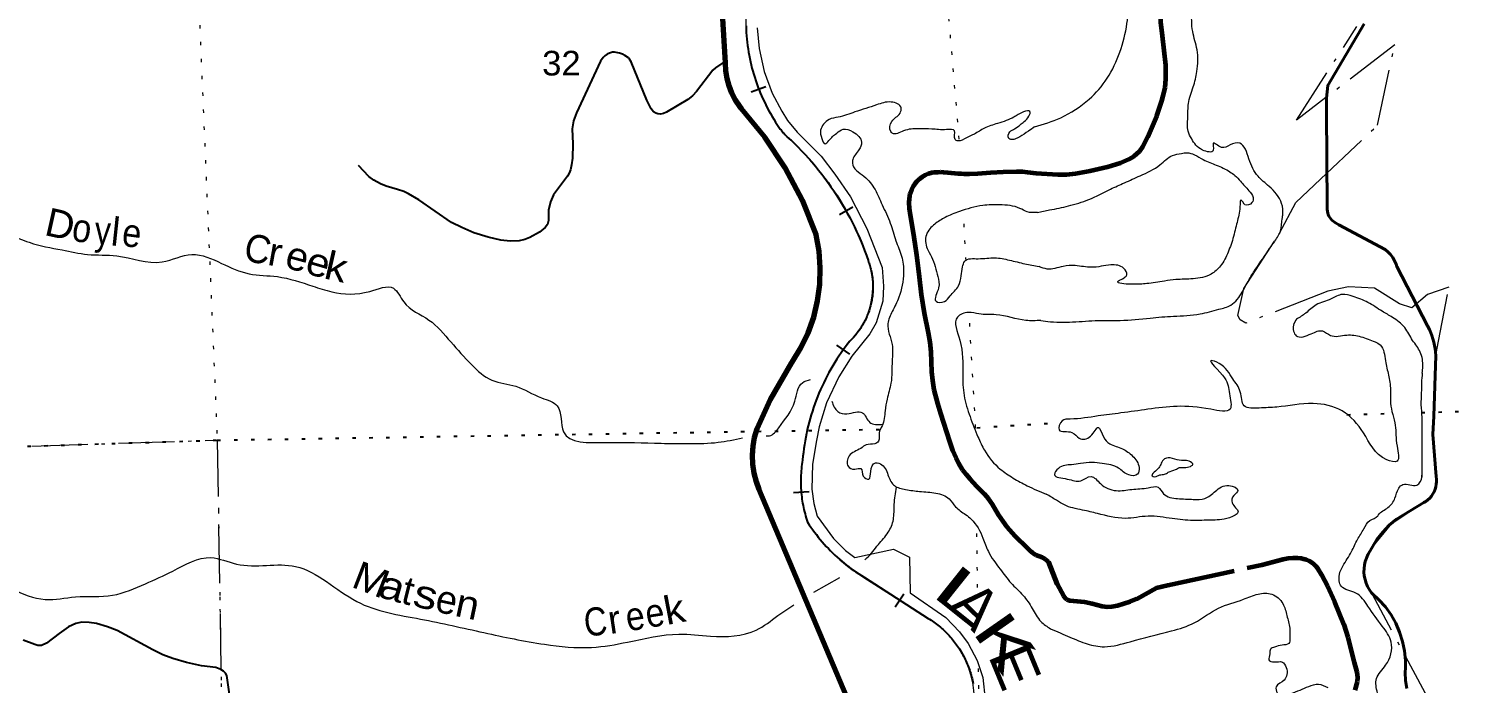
# Model space of a CAD drawing. Header units: feet. Extents: x 485078 to 733631, y 372822 to 564222.
# Drawn here: x 693061 to 703209, y 465219 to 469869 of the extents above; entities that cross this region are included whole.
import ezdxf
from ezdxf.enums import TextEntityAlignment as Align

# ---------------------------------------------------------------- set-up
doc = ezdxf.new("R2010")
doc.units = ezdxf.units.FT
doc.header["$LTSCALE"] = 80
for name, pattern in [('DOT_DASHED', [7.7, 5, -1.2, 0.3, -1.2]), ('DOTTED', [1.5, 0.3, -1.2]), ('LONG_DASH_SHORT_DASH', [9.9, 6, -1.2, 1.5, -1.2])]:
    doc.linetypes.add(name, pattern=pattern)
for name, color, linetype, lineweight in [('11', 7, 'LONG_DASH_SHORT_DASH', 60), ('20', 7, 'Continuous', 70), ('26', 7, 'Continuous', 40), ('29', 7, 'Continuous', 25), ('34', 7, 'Continuous', 25), ('39', 7, 'Continuous', 13), ('41', 7, 'Continuous', 13), ('44', 7, 'DOT_DASHED', 13), ('6', 7, 'DOTTED', 25), ('7', 7, 'DOTTED', 13)]:
    doc.layers.add(name, color=color, linetype=linetype, lineweight=lineweight)

msp = doc.modelspace()

# ---------------------------------------------------------------- linework, layer by layer
at = {"layer": '11'}
msp.add_line((700367.21, 465923.09), (700303.84, 466082.68), dxfattribs=at)
for points in [[(700216.51, 468842.24), (700371.09, 468833.61), (700432.24, 468833.08), (700497.21, 468840.09), (700600.17, 468858.67), (700722.66, 468887.71), (700814.86, 468915.33), (700875.11, 468940.6), (700912.43, 468961.65), (700951.2, 468996.55), (700976.81, 469034.65), (701009.64, 469100.54), (701074.2, 469248.41), (701109.33, 469355.21), (701119.32, 469390.28), (701133.26, 469450.99), (701138.53, 469511.77), (701138.12, 469609.98), (701113.33, 469816.37), (701103.34, 469914.27), (701101.15, 470003.44), (701101.62, 470170.64), (701091.04, 470266.56), (701032.43, 470587.18)], [(700303.84, 466082.68), (700279.95, 466100.6), (700269.17, 466106.91), (700258.58, 466112.03), (700215.62, 466130.27), (700197.36, 466140.26), (700189.72, 466145.83), (700182.1, 466152.84), (700154.71, 466179.2), (700067.48, 466265.37), (700011.07, 466328.66), (699981.47, 466367.35), (699950.41, 466415.42), (699906, 466488.41), (699878.02, 466528.4), (699850.26, 466561.7), (699796.7, 466617.93), (699747.55, 466668.86), (699721.06, 466699.14), (699693.65, 466735.52), (699667.22, 466780.13), (699647.61, 466820.78), (699626.09, 466873.69), (699603.61, 466937.57), (699538.8, 467135), (699517.52, 467206.36), (699493.37, 467303.73), (699482.33, 467369.07), (699476.78, 467431.67), (699470.13, 467573.6), (699463.46, 467641.11), (699452.34, 467707.35), (699424.71, 467847.86), (699402.15, 467980.94), (699387.34, 468105.32), (699380.61, 468166.11), (699369.45, 468259.87), (699357.88, 468339.45), (699344.72, 468418.19), (699324.25, 468544.73), (699317.92, 468590.63), (699315.3, 468633.23), (699316.42, 468659.39), (699319.04, 468679.19), (699322.95, 468697.63), (699322.95, 468697.63), (699332.87, 468725.71), (699343.58, 468746.42), (699354.47, 468763.03), (699372.75, 468785.19), (699389.45, 468801.29), (699407.99, 468815.76), (699430.08, 468829.23), (699453.2, 468839.48), (699475.42, 468845.87), (699492.24, 468848.48), (699517.93, 468850.18), (699538.19, 468850.39), (699558.64, 468849.78), (699588.54, 468847.78), (699663.99, 468840.49), (699685.41, 468838.78), (699704.61, 468837.71), (699725.48, 468837.23), (699742.58, 468837.5), (699802.31, 468840.32), (699895.52, 468846.09), (699983.13, 468851.87), (700076.43, 468854.33), (700119.93, 468853.02), (700156.4, 468849.97), (700216.51, 468842.24)], [(700303.84, 466082.68), (700367.21, 465923.09), (700411.06, 465841.63), (700423.14, 465823.94), (700435.04, 465814.52), (700455.57, 465806.68), (700559.84, 465798.54), (700615.43, 465785.04), (700684.95, 465768.34), (700705.44, 465764.79), (700722.38, 465763.6), (700754.55, 465765.02), (700794.1, 465772), (700884.77, 465800.17), (700932.75, 465820.23), (701070.89, 465896.26), (701152.96, 465917.39), (701818.68, 466060.25), (701970.84, 466101.42), (702006.96, 466108.78), (702039.07, 466110.49), (702073.63, 466109.98), (702098.62, 466107.26), (702116.02, 466103.72), (702134.73, 466098.11), (702156.04, 466089.1), (702181.57, 466072.95), (702204.03, 466050.75), (702216.97, 466032.57), (702244.04, 465989.4), (702285.95, 465909.65), (702336.33, 465801.43), (702400.88, 465637.78), (702430.8, 465547.1), (702474.3, 465367.97), (702494.03, 465297.95), (702499.66, 465260.04), (702497.78, 465229.71), (702480.39, 465170.08)]]:
    msp.add_lwpolyline(points, dxfattribs=at)
at = {"layer": '20'}
msp.add_lwpolyline([(699373.53, 463935.47), (698249.44, 466595.61), (698229.56, 466650.46), (698213.97, 466712.17), (698204.92, 466775.16), (698202.5, 466838.76), (698206.74, 466902.26), (698217.6, 466964.97), (698234.95, 467026.2), (698329.89, 467234.23), (698478.15, 467492.75), (698483.74, 467500.77), (698545.81, 467601.45), (698597.02, 467708.06), (698636.8, 467819.44), (698664.72, 467934.37), (698680.47, 468051.59), (698683.88, 468169.81), (698674.92, 468287.74), (698653.68, 468404.09), (698653.34, 468405.12), (698556.81, 468648.26), (698435.4, 468879.98), (698290.44, 469097.75), (698123.5, 469299.16), (698111.6, 469314.94), (698081.59, 469361.26), (698056.57, 469410.46), (698036.84, 469462), (698022.6, 469515.33), (698014.02, 469569.85), (698011.18, 469624.97), (697990.19, 469978.32)], dxfattribs=at)
at = {"layer": '26'}
for points in [[(702832.89, 465449.33), (702819.18, 465516.77), (702798.49, 465582.41), (702771.06, 465645.53), (702737.17, 465705.43), (702697.21, 465761.46), (702651.62, 465813.01), (702600.88, 465859.51), (702598.34, 465862.68), (702583.26, 465884.08), (702570.49, 465906.93), (702560.18, 465930.99), (702552.44, 465956), (702547.36, 465981.67), (702544.99, 466007.74), (702545.36, 466033.92), (702548.46, 466059.91), (702554.26, 466085.44), (702562.27, 466108.97), (702573.66, 466133.93), (702588.03, 466158.97), (702614.56, 466205.17), (702637.41, 466240.6), (702678.43, 466293.68), (702724.78, 466342.18), (702775.95, 466385.57), (702969.36, 466502.68), (702983.9, 466511.59), (702998.43, 466522.65), (703011.73, 466535.18), (703023.65, 466549.03), (703034.06, 466564.04), (703042.83, 466580.07), (703049.89, 466596.92), (703055.14, 466614.42), (703058.54, 466632.37), (703060.04, 466650.58), (703059.63, 466668.84), (703057.32, 466686.96), (703033.8, 466986.98), (703041.09, 467115.86), (703055, 467546.79), (703054.97, 467547.61), (703050.93, 467595.4), (703041.91, 467642.5), (703028.02, 467688.4), (703019.93, 467707.6), (703009.36, 467732.71), (702996.53, 467757.6), (702779.33, 468179.07), (702773.12, 468196.72), (702762.24, 468220.58), (702748.92, 468243.17), (702733.31, 468264.24), (702715.58, 468283.57), (702695.93, 468300.93), (702367.52, 468475.68), (702342.45, 468489.02), (702317.52, 468508.01), (702309.67, 468516.67), (702302.46, 468526.5), (702296.32, 468537.03), (702291.32, 468548.15), (702287.82, 468558.76), (702283.61, 468583.7), (702283.47, 468608.76), (702279.86, 469276.62), (702279.42, 469284.1), (702279.13, 469374.8), (702288.33, 469465.04), (702547.1, 469903.23)], [(702849.8, 465182.26), (702840.59, 465238.8), (702837.35, 465295.98), (702838.9, 465328.19), (702840.1, 465353.19), (702839.54, 465378.19), (702839.48, 465380.82), (702832.89, 465449.33)]]:
    msp.add_lwpolyline(points, dxfattribs=at)
at = {"layer": '29'}
for points in [[(698012.41, 469638.95), (697939.13, 469590.13), (697920.67, 469573.31), (697803.51, 469421.36), (697775.33, 469390.43), (697742.77, 469364.93), (697592, 469274.3), (697569.2, 469265.08), (697548.61, 469261.28), (697530.16, 469263.45), (697514.98, 469267.79), (697499.78, 469278.1), (697482.43, 469298.18), (697452.05, 469360.58), (697341.41, 469633), (697329.48, 469652.54), (697321.87, 469660.13), (697294.76, 469678.59), (697278.49, 469687.01), (697256.78, 469694.86), (697223.17, 469700.29), (697206.9, 469700.29), (697187.36, 469694.86), (697170.01, 469686.19), (697153.74, 469675.33), (697140.72, 469663.39), (697122.27, 469638.43), (696953.05, 469269.42), (696931.35, 469213.26), (696922.67, 469156.54), (696925.93, 469050.46), (696923.76, 468948.43), (696917.89, 468902.38), (696909.65, 468865.42), (696899.45, 468841.87), (696887.96, 468820.92), (696866.26, 468791.88), (696788.16, 468687.69), (696766.46, 468639.13), (696753.45, 468579.16), (696754.52, 468506.72), (696745.84, 468478.5), (696729.57, 468456.79), (696689.44, 468422.06), (696621.09, 468385.16), (696584.22, 468370.78), (696545.16, 468361.28), (696481.15, 468359.11), (696415, 468366.43), (696323.86, 468387.33), (696224.07, 468418.53), (696137.27, 468455.16), (696063.53, 468492.33), (695832.44, 468651.61), (695759.79, 468696.37), (695725.05, 468712.93), (695681.68, 468726.76), (695601.38, 468749.83), (695560.19, 468765.83), (695513.52, 468792.16), (695477.75, 468817.93), (695403.98, 468896.07)], [(694498.15, 465075.47), (694467.77, 465274.07), (694459.09, 465292.53), (694446.07, 465305.55), (694426.54, 465316.4), (694389.66, 465330.51), (694289.86, 465343.53), (694181.38, 465366.33), (694085.92, 465395.63), (694014.32, 465420.6), (693942.73, 465456.41), (693691.05, 465595.33), (693621.62, 465620.3), (693543.52, 465643.09), (693491.45, 465651.77), (693439.38, 465652.86), (693395.99, 465643.09), (693343.92, 465620.3), (693278.83, 465573.63), (693187.71, 465504.16), (693152.99, 465487.89), (693126.96, 465488.97), (693105.26, 465495.48), (693022.82, 465525.87)]]:
    msp.add_lwpolyline(points, dxfattribs=at)
at = {"layer": '34'}
for p, q in [((698193.47, 469418.6), (698296.57, 469458.67)), ((698819.36, 468547.85), (698915.84, 468601.95)), ((698799.62, 467619.49), (698890.03, 467555.76)), ((698493.59, 466573.33), (698603.86, 466582.01)), ((699216.61, 465762.27), (699276.3, 465855.39))]:
    msp.add_line(p, q, dxfattribs=at)
at = {"layer": '34', "lineweight": 13}
msp.add_line((698993.88, 465971.69), (699450.36, 465679.08), dxfattribs=at)
at = {"layer": '34'}
for points in [[(698156.18, 469887.46), (698157.12, 469864.23), (698158.33, 469840.86), (698159.94, 469817.62), (698162.02, 469794.41), (698164.51, 469771.33), (698167.37, 469748.19), (698170.53, 469725.1), (698174.27, 469702.12), (698178.31, 469679.19), (698182.83, 469656.29), (698187.64, 469633.44), (698192.97, 469610.8), (698198.59, 469588.2), (698204.6, 469565.75), (698211.09, 469543.3), (698217.92, 469521.11), (698225.11, 469498.86), (698232.73, 469476.92), (698240.73, 469454.94), (698249.15, 469433.26), (698257.87, 469411.64), (698266.91, 469390.26), (698276.43, 469368.9), (698286.38, 469347.87), (698296.54, 469326.98), (698307.19, 469306.13), (698318.08, 469285.61), (698329.37, 469265.23), (698341.16, 469245.07), (698353.09, 469225.16), (698365.43, 469205.39), (698374.66, 469191.21), (698375.46, 469189.91), (698380.06, 469182.86), (698384.79, 469175.81), (698389.64, 469168.92), (698394.59, 469162.07), (698399.63, 469155.34), (698404.84, 469148.66), (698410.18, 469142.11), (698415.58, 469135.65), (698421.14, 469129.24), (698426.75, 469122.96), (698432.51, 469116.78), (698438.41, 469110.71), (698444.34, 469104.74), (698450.41, 469098.86), (698456.63, 469093.09), (698462.88, 469087.43), (698469.21, 469081.89), (698475.75, 469076.43), (698499.01, 469054.04), (698525.32, 469028.18), (698550.92, 469001.82), (698575.93, 468975.13), (698600.83, 468947.98), (698625.02, 468920.34), (698648.64, 468892.36), (698671.99, 468863.77), (698694.61, 468834.98), (698716.95, 468805.88), (698738.74, 468776.14), (698759.8, 468746.21), (698780.44, 468715.8), (698800.64, 468685.22), (698820.3, 468653.99), (698839.36, 468622.73), (698857.86, 468590.84), (698875.76, 468558.91), (698893.25, 468526.5), (698910.01, 468493.89), (698926.19, 468460.96), (698941.94, 468427.84), (698956.98, 468394.23), (698971.57, 468360.45), (698985.44, 468326.46), (698998.88, 468292.29), (699011.44, 468257.77), (699023.55, 468223.1), (699023.99, 468221.94), (699027.22, 468213.17), (699030.23, 468204.37), (699033.1, 468195.51), (699035.87, 468186.57), (699038.44, 468177.6)], [(699038.44, 468177.6), (699040.83, 468168.63), (699043.14, 468159.57), (699045.23, 468150.48), (699047.16, 468141.39), (699048.95, 468132.19), (699050.55, 468123.03), (699052.07, 468113.85), (699053.37, 468104.57), (699054.48, 468095.34), (699055.45, 468086.07), (699056.3, 468076.8), (699056.95, 468067.46), (699057.46, 468058.17), (699057.77, 468048.82), (699057.94, 468039.52), (699057.97, 468030.17), (699057.8, 468020.87), (699057.47, 468011.56), (699057.02, 468002.26), (699056.35, 467992.93), (699055.56, 467983.63), (699054.57, 467974.36), (699053.48, 467965.1), (699052.15, 467955.87), (699050.7, 467946.65), (699049.1, 467937.5), (699047.34, 467928.34), (699045.39, 467919.22), (699043.28, 467910.1), (699041.08, 467901.06), (699038.64, 467892.03), (699036.06, 467883.08), (699033.36, 467874.14), (699030.5, 467865.31), (699027.44, 467856.45), (699024.27, 467847.68), (699020.9, 467839.01), (699017.47, 467830.36), (699013.8, 467821.73), (699010.02, 467813.24), (699006.1, 467804.81), (699002.01, 467796.38), (698997.76, 467788.1), (698993.43, 467779.87), (698988.89, 467771.72), (698984.24, 467763.58), (698979.46, 467755.62), (698974.49, 467747.72), (698969.44, 467739.9), (698964.25, 467732.13), (698958.88, 467724.52), (698953.39, 467716.93), (698947.79, 467709.47), (698942.05, 467702.12), (698936.19, 467694.91), (698930.2, 467687.76), (698924.12, 467680.68), (698917.86, 467673.78), (698911.52, 467666.94), (698905.03, 467660.23), (698898.43, 467653.6), (698893.91, 467649.22), (698879.86, 467631.38), (698863.33, 467609.73), (698847.24, 467587.75), (698831.6, 467565.56), (698816.25, 467543.04), (698801.2, 467520.33), (698786.75, 467497.27), (698772.59, 467474.03), (698758.87, 467450.42), (698745.45, 467426.65), (698732.64, 467402.67), (698720.13, 467378.49), (698708.07, 467354.13), (698696.45, 467329.42), (698685.3, 467304.67), (698674.43, 467279.58), (698664.19, 467254.44), (698654.23, 467228.97), (698644.89, 467203.44), (698635.85, 467177.72), (698627.28, 467151.97), (698619.14, 467125.87), (698611.64, 467099.72), (698604.43, 467073.55), (698597.68, 467047.02), (698591.39, 467020.6), (698585.57, 466994.01), (698580.35, 466967.2), (698575.46, 466940.5), (698571.02, 466913.63), (698567.19, 466886.54), (698563.68, 466859.59), (698560.64, 466832.59), (698558.21, 466805.35), (698558, 466803.97), (698555.41, 466788.79), (698553.21, 466773.57), (698551.21, 466758.32)], [(698551.21, 466758.32), (698549.51, 466743), (698548.02, 466727.65), (698546.89, 466712.33), (698545.95, 466696.97), (698545.29, 466681.63), (698544.94, 466666.21), (698544.83, 466650.87), (698544.95, 466635.43), (698545.41, 466620.1), (698546.09, 466604.66), (698547.1, 466589.34), (698548.31, 466573.99), (698549.76, 466558.73), (698551.53, 466543.38), (698553.63, 466528.16), (698555.9, 466512.98), (698558.47, 466497.73), (698561.27, 466482.65), (698564.34, 466467.58), (698567.77, 466452.53), (698571.35, 466437.63), (698575.2, 466422.73), (698579.42, 466407.86), (698583.76, 466393.13), (698588.37, 466378.49), (698593.3, 466363.97), (698593.42, 466363.75), (698605.38, 466345.58), (698617.56, 466327.53), (698630.13, 466309.84), (698642.93, 466292.3), (698656.03, 466275.01), (698669.54, 466257.93), (698683.24, 466241.14), (698697.28, 466224.46), (698711.58, 466208.19), (698726.22, 466192.01), (698741.12, 466176.25), (698756.26, 466160.64), (698771.6, 466145.35), (698787.33, 466130.25), (698803.33, 466115.57), (698819.46, 466101.12), (698835.99, 466086.84), (698852.61, 466072.95), (698869.53, 466059.32), (698886.82, 466046.05), (698904.12, 466033.06), (698921.73, 466020.32), (698939.71, 466007.94), (698957.71, 465995.83), (698975.9, 465984.05), (698994.47, 465972.62), (699450.95, 465680.01), (699460.3, 465674.15), (699470.43, 465667.64), (699480.46, 465660.87), (699490.33, 465654.02), (699500.11, 465646.88), (699509.72, 465639.67), (699519.26, 465632.26), (699528.62, 465624.69), (699537.84, 465616.95), (699546.96, 465609.1), (699555.93, 465600.99), (699564.79, 465592.78), (699573.46, 465584.42), (699582.02, 465575.94), (699590.37, 465567.24), (699598.6, 465558.42), (699606.67, 465549.52), (699614.61, 465540.45), (699622.35, 465531.21), (699629.97, 465521.8), (699637.43, 465512.36), (699644.69, 465502.7), (699651.75, 465492.95), (699658.72, 465483.1), (699665.46, 465473.16), (699672.04, 465462.99), (699678.47, 465452.8), (699684.64, 465442.46), (699690.72, 465432.08), (699696.59, 465421.48), (699702.24, 465410.88), (699707.7, 465400.18), (699713.05, 465389.3), (699718.1, 465378.39), (699723.06, 465367.42), (699727.75, 465356.31), (699732.34, 465345.11), (699736.65, 465333.9), (699740.76, 465322.56), (699744.71, 465311.18), (699748.5, 465299.71), (699751.98, 465288.19), (699755.35, 465276.57), (699758.5, 465264.94), (699761.43, 465253.23), (699764.12, 465241.53)], [(699764.12, 465241.53), (699766.65, 465229.73), (699769.02, 465217.91)]]:
    msp.add_lwpolyline(points, dxfattribs=at)
at = {"layer": '34', "lineweight": 13}
for centre, radius, start, end in [((699490.66, 469923.69), 1336, 167.96947, 213.27769), ((698783.82, 469449.68), 485.07, 212.28136, 230.4602), ((697030.85, 467546.26), 2103.46, 18.72614, 46.64082), ((698523.65, 468034.45), 533.21, 313.8561, 20.5429), ((700113.4, 466675.4), 1561.71, 141.38846, 175.22201), ((699426.49, 466652.29), 882.76, 170.00613, 199.09364), ((699641.03, 467036.68), 1246.19, 212.69511, 238.71443), ((699089.99, 465091.1), 689.63, 342.57803, 58.49581)]:
    msp.add_arc(centre, radius, start, end, dxfattribs=at)
at = {"layer": '39'}
msp.add_line((698636.72, 465866.3), (698822.2, 465970.45), dxfattribs=at)
for points in [[(700206.09, 469170.26), (700390.98, 469235.97), (700592.97, 469367.41), (700721.72, 469515.65), (700811.25, 469701.58), (700861.96, 469904.98), (700880.94, 470073.36), (700903.89, 470245.86), (700910.77, 470411.98), (700847.08, 470581.38)], [(700249.63, 467796.11), (700318.06, 467787.26), (700498.33, 467786.71), (700682.45, 467796.35), (700814.09, 467796.88), (701026.44, 467813.14), (701192.26, 467826.47), (701382.33, 467842.3), (701515.37, 467875.24), (701599.84, 467905.21), (701681.07, 467997.88), (701735.82, 468098.12), (701788.9, 468180.12), (701887.36, 468323.72), (701936.55, 468397.55), (701952.11, 468430.23), (701964.54, 468519.54), (701968.12, 468543.9), (701960.42, 468626.74), (701870.94, 468748.48), (701792.58, 468819.84), (701727.37, 468944.07), (701662.43, 469054.14), (701593.79, 469042.69), (701533.37, 469025.33), (701474.06, 469054.54), (701475.01, 469005.98), (701398.03, 469006.51), (701321.54, 469086), (701296.18, 469140.16), (701294.31, 469235.26), (701298.41, 469336.55), (701332.55, 469454.61), (701358.76, 469564.43), (701359.8, 469718.29), (701328.92, 469847.24), (701323.89, 470000.98), (701327.63, 470223.71), (701290.76, 470348.5), (701269.61, 470497.88), (701256.77, 470594.29)], [(689302.09, 470218.61), (689404.18, 470047.81), (689518.35, 469920.52), (689625.99, 469805.12), (689705.42, 469686.65), (689760.43, 469518.68), (689829.05, 469312.76), (689946.02, 469165.33), (690115.85, 469064.4), (690312.41, 468952.33), (690416.87, 468814.55), (690537.73, 468671.31), (690690.77, 468585.95), (690900.63, 468496.65), (691051.03, 468427.38), (691242.71, 468390.02), (691390.16, 468397.56), (691533.51, 468459.6), (691722.41, 468600.25), (691876.31, 468597.91), (692049.72, 468561.89), (692119.36, 468487.58), (692172.13, 468378.23), (692248.76, 468279.89), (692392.1, 468341.93), (692545.78, 468398.28), (692737.85, 468350.81), (692916.4, 468391.9), (693065.72, 468350.93), (693298.51, 468296.89), (693479.85, 468265.22), (693686.69, 468254.74), (694010.13, 468212.18), (694220.62, 468264.59), (694431.5, 468201.63), (694626.6, 468127.96), (694827.76, 468107.15), (695079.29, 468039.64), (695214.38, 468000.17), (695483.48, 468002.14), (695652.63, 468024.65), (695725.14, 467928.19), (695904.14, 467799.27), (696059.89, 467643.16), (696205.7, 467482.64), (696351.58, 467372.72), (696521.27, 467328.47), (696704.54, 467246.26), (696816, 467189.71), (696859.51, 467005.12), (697155.89, 466929.17), (697552.78, 466923.77), (697757.29, 466921.3), (697957.29, 466930.81), (698131.33, 466962.57)], [(700206.09, 469170.26), (700161.58, 469140.59), (700100.4, 469099.85), (700064.56, 469084.34), (700036.35, 469081.26), (700023.91, 469088.89), (700030.21, 469135.68), (700063.79, 469157.18), (700105.15, 469187.06), (700130.65, 469208.25), (700165.63, 469246), (700172.4, 469280.66), (700128.01, 469276.98), (700058.59, 469239.97), (699942.93, 469195.16), (699849.1, 469161.29), (699777.82, 469120.17), (699722.16, 469093.79), (699660.28, 469071.24), (699641.71, 469080.66), (699637.28, 469143.25), (699580.31, 469151.24), (699474.91, 469155.39), (699381.71, 469157.98), (699275.06, 469141.84), (699194.69, 469126.69), (699184.12, 469138.44), (699191.51, 469209.56), (699249.97, 469268.42), (699258.68, 469305.18), (699186.24, 469347), (699083.79, 469326.98), (698929.87, 469276.69), (698809.85, 469239.82), (698745.73, 469223.25), (698706.55, 469189.4), (698685.86, 469148.14), (698694.25, 469087.73), (698717.96, 469050.16), (698743.38, 469073.38), (698800.05, 469126.1), (698845.52, 469154.11), (698915.01, 469136.47), (698976.57, 469061.86), (698958.37, 469008.55), (698914.52, 468938.09), (698911.41, 468913.68), (698993.95, 468819.61), (699072.45, 468725.39), (699123.12, 468617.99), (699180.78, 468486.55), (699219.94, 468362.52), (699260.58, 468252.72), (699275.18, 468135.87), (699241.43, 467960.53), (699194.7, 467859.6), (699163.6, 467773.42), (699193.59, 467624.76), (699193.97, 467509.4), (699185.87, 467351.22), (699157.87, 467236.82), (699144.8, 467155.37), (699122.64, 467047.26), (699102.27, 466997.92), (699098.16, 466939.21), (699070.34, 466920.15), (699010.38, 466913.52), (698970.89, 466887.75), (698887.95, 466834.05), (698880.63, 466760.91), (698927.97, 466740.41), (698972.35, 466744.1), (698988.59, 466690.05), (699027.84, 466669.26), (699041.92, 466724.43), (699076.05, 466784.41), (699121.05, 466771.92), (699168.77, 466688.7), (699209.73, 466623.43), (699289.71, 466596.06), (699389.44, 466581.58), (699505.25, 466569.72), (699599.92, 466528.73), (699644.54, 466473.72), (699715.5, 466417.68), (699755.21, 466384.75), (699839.3, 466250.26), (699877.38, 466154.52), (699961.08, 466030.14), (700037.72, 465931.8), (700124.06, 465843.94), (700188.34, 465751.21), (700250.59, 465658.41), (700318.81, 465606.16)], [(700225.34, 468562.64), (700312.67, 468580.64), (700445.77, 468609.53), (700590.71, 468654.85), (700745.22, 468728.69), (700843.6, 468773.11), (700956.03, 468823.87), (701096.28, 468901.48), (701186.12, 468967.99), (701248.46, 468982.35), (701287.34, 468987.21), (701340.8, 468972.63), (701403.97, 468938.61), (701496.31, 468899.73), (701593.51, 468851.13), (701628.43, 468824.75), (701667.69, 468785.03), (701727.75, 468717.37), (701757.05, 468669.36), (701749.66, 468632.78), (701699.32, 468617.63), (701686.82, 468635.61), (701670.31, 468651.48), (701664.79, 468623.04), (701646.84, 468505.29), (701618.65, 468393.41), (701580.33, 468281.34), (701525.54, 468183.11), (701459.84, 468125.16), (701330.86, 468092.3), (701209.46, 468085.9), (701128.64, 468076.24), (701003.43, 468057.62), (700892.11, 468053.44), (700796.56, 468071.83), (700830.58, 468092.73), (700860.44, 468119.62), (700839.28, 468165.77), (700747.66, 468190.3), (700610.26, 468173.47), (700494.58, 468185.4), (700407.6, 468179.67), (700294.54, 468161.28), (700237.46, 468179.04)], [(700225.34, 468562.64), (700153.2, 468567.46), (700101.66, 468591.84), (699957.01, 468616.79), (699837.77, 468612.33), (699671.42, 468569.68), (699569.83, 468527.42), (699496.75, 468480.15), (699436.89, 468405.05), (699442.63, 468308.11), (699473.25, 468248.53), (699500.22, 468178.69), (699519.1, 468108.56), (699524.22, 468027.78), (699505.63, 467931.95), (699566.42, 467930.18), (699605.37, 467970.09), (699665.38, 468041.16), (699684.9, 468112.73), (699694.62, 468175.84), (699709.24, 468216.87), (699805.71, 468234.65), (699922.85, 468241.06), (700026.69, 468224.7), (700136.99, 468198.46), (700237.46, 468179.04)], [(684256.07, 467608.04), (684520.66, 467668.99), (684892.99, 467670.77), (685073.79, 467600.62), (685197.98, 467475.72), (685339.04, 467227.99), (685720.93, 467244.3), (685982.57, 467282.42), (686202.25, 467359.46), (686450.22, 467490.18), (686544.14, 467627.28), (686673.35, 467899.3), (686780.11, 468176.54), (686790.92, 468263.99), (686940.23, 468117.76), (687195.93, 467888.48), (687414.34, 467734.72), (687704.64, 467553.29), (688048.19, 467355.63), (688312.54, 467217.76), (688517.96, 467085.78), (688762.49, 466989.68), (689032.89, 466746.78), (689435.51, 466539.18), (689710.2, 466448.25), (689965.38, 466391), (690193.6, 466350.96), (690451.35, 466332.26), (690572.45, 466340.84), (690745.63, 466258.26), (690983.63, 466174.05), (691194.9, 466153.62), (691367.46, 466139.83), (691581.68, 466095.22), (691730.85, 466163.54), (691934.66, 466179.26), (692109.93, 466042.11), (692381.74, 465920.71), (692575.53, 465986.66), (692776.61, 465967.86), (692941.47, 465891.04), (693179.16, 465814.92), (693393, 465833.04), (693657.67, 465844.96), (693891.34, 465926.57), (694084.2, 466016.77), (694355.8, 466111.95), (694537.68, 466066.12), (694957.27, 466049.43), (695391.83, 465800.53), (695843.9, 465675.75), (696294.88, 465579.27), (696725.11, 465496.18), (697059.89, 465474.29), (697315.47, 465512.19), (697679.65, 465568.32), (697904.83, 465554.47), (698229.05, 465596.96), (698382.97, 465699.88), (698496.71, 465776.52)], [(702959.52, 467422.06), (702963.37, 467468.1), (702945.16, 467570.98), (702890.86, 467654.94), (702834.41, 467744.94), (702747.91, 467818.16), (702674.15, 467861.26), (702573.68, 467924.09), (702467.53, 467966.56), (702390.28, 467981.26), (702311.91, 467949.38), (702205.4, 467906.83), (702131.6, 467848.72), (702065.62, 467804.93)], [(700249.63, 467796.11), (700144.33, 467795.94), (699932.29, 467836.59), (699810.64, 467842.16), (699735.32, 467853.51), (699657.66, 467820.24), (699674.05, 467656.9), (699695.47, 467414.81), (699705.33, 467263.37), (699747.52, 467113.14), (699803.63, 466969.51), (699849.79, 466874.07), (699962.17, 466740.64), (700053.65, 466677.27), (700152.91, 466622.28), (700288.61, 466562.85)], [(702065.62, 467804.93), (702044.18, 467762.01), (702063.86, 467687.5), (702170.93, 467701.72), (702251.56, 467721.5), (702306.86, 467690.18), (702422.26, 467692.42), (702523.77, 467680.22), (702623.73, 467643.69), (702660.6, 467622.14), (702697.24, 467509.5), (702719.47, 467408.72), (702733.67, 467303.74), (702733.51, 467208.6), (702766.97, 467051.36), (702779.98, 466903.84), (702780.05, 466796.56), (702706.93, 466807.29), (702541.16, 466998.4), (702390.28, 467153.36), (702184.68, 467206.06), (701925.93, 467180.8), (701800.48, 467174.32), (701694.85, 467190.49), (701666.59, 467289.13), (701614.15, 467381.23), (701516.81, 467490.67), (701459.69, 467511.83), (701555.28, 467388.18), (701589.89, 467275.5), (701594.05, 467166.27), (701456.34, 467165.63), (701010.77, 467165.09), (700818.86, 467139.11), (700657.25, 467117.76), (700459.2, 467095.7), (700400.72, 467082.42), (700379.68, 467019.26), (700471.18, 467000.8), (700522.63, 466959.28), (700603.33, 466975.02), (700658.84, 467036.82), (700694.6, 466968.69), (700740.09, 466920.99), (700829.93, 466884.27), (700901.82, 466833.04), (700947.98, 466750.94), (700936.75, 466704.17), (700874.06, 466698.9), (700802.21, 466748.11), (700686.14, 466780.28), (700613.09, 466786.96), (700532.23, 466779.32), (700467.56, 466771.99), (700374.9, 466745.91), (700347.39, 466702.87), (700437.14, 466670.19), (700534.6, 466657.91), (700606.93, 466687.65), (700672.71, 466638.32), (700785.09, 466587.87), (700896.33, 466596.1), (701013.56, 466608.49), (701082.35, 466611.85), (701121.73, 466566.06), (701221.65, 466531.56), (701333.16, 466525.62), (701414.07, 466531.24), (701490.01, 466583.31), (701586.44, 466623.64), (701649.92, 466588.44), (701620.22, 466553.45), (701609.1, 466500.61), (701650.86, 466436.64), (701588.89, 466394.96), (701455.54, 466378.2), (701332.04, 466375.81), (701183.93, 466389.13), (701011.44, 466406.03), (700849.71, 466390.75), (700652.57, 466425.39), (700546.78, 466449.66), (700477.63, 466464.51), (700418.48, 466485.63), (700361.11, 466518.93), (700288.61, 466562.85)], [(702959.52, 467422.06), (702953.55, 467352.95), (702952.34, 467282.43), (702949.9, 467196.1), (702955.98, 467109.78), (702955.98, 466990.63), (702955.98, 466859.32), (702956.47, 466682.58)], [(698300.01, 466976.36), (698321.85, 466976.83), (698388.47, 467033.97), (698502.68, 467222.44), (698556.33, 467353.99), (698615.03, 467376.03)], [(698765.66, 467222.17), (698809.08, 467148.88), (698872.43, 467133.04), (698983.43, 467141.24), (699034.65, 467072.31), (699128.13, 467059.28)], [(701235.56, 466752.46), (701207.49, 466737.75), (701155.21, 466718.52), (701129.16, 466703.85), (701094.82, 466699.13), (701058.62, 466686.29), (701040.28, 466692), (701063.9, 466726.87), (701081.81, 466743.41), (701101.46, 466774.16), (701119.08, 466804.86), (701169.42, 466820), (701232.54, 466803.01), (701303.56, 466796.29), (701330.36, 466772.52), (701312.37, 466760.02), (701270.01, 466751.11), (701235.56, 466752.46)], [(699000.58, 466098.13), (699014.88, 466110.12), (699096.27, 466204.25), (699165.77, 466291.86), (699202.78, 466382.31), (699208.78, 466489.81), (699224.78, 466611.11)], [(702640.93, 465149.92), (702634.05, 465253.33), (702699.04, 465347.7), (702738.35, 465512.42), (702675.39, 465624.55), (702573.37, 465766.29), (702486.48, 465859.75), (702384.26, 465908.37), (702370.49, 465991.1), (702395.62, 466052.31), (702456.4, 466154.7), (702499.28, 466240.54), (702544.38, 466316.31), (702585.75, 466375.82), (702643.83, 466409.33), (702647.76, 466415.48), (702715.61, 466467.4), (702764.96, 466533.13), (702791.91, 466604.5), (702821.77, 466631.39), (702921.09, 466627.24), (702956.47, 466682.58), (702957.11, 466696.46)], [(700318.81, 465606.16), (700457.1, 465547.15), (700579.56, 465498.92), (700701.47, 465479.02), (700885.08, 465514.96), (701179.29, 465591.51), (701340.19, 465649.28), (701512.32, 465753.83), (701689.34, 465815.96), (701793.95, 465852.4), (701891.17, 465852.26), (701969.45, 465784.95), (701997.43, 465700.48), (702017.39, 465611.8), (702018.82, 465538.96), (702011.43, 465502.38), (701963.04, 465491.32), (701910.68, 465476.14), (701880.59, 465461.39), (701877.17, 465428.93), (701869.9, 465386.28), (701906.66, 465370.8), (701965.42, 465369.92), (701992.49, 465331.98), (701997.53, 465281.47), (701978.04, 465242.64), (701922.26, 465195), (701929.2, 465150.6), (702024.48, 465146.38), (702153.1, 465197.45), (702221.66, 465212.95), (702288.07, 465188.52)]]:
    msp.add_spline(points, degree=3, dxfattribs=at)
at = {"layer": '44'}
for points in [[(688649.39, 470198.26), (688773, 466766.95), (694401, 466945.95), (694488, 461456.95), (694691, 456153.95), (694788, 450823.95), (695048, 445380.95), (695141, 440040.95), (695323, 434686.95), (700396, 434854.95), (700562, 430195.95), (700743, 424896.95), (695417, 424709.95), (690101, 424527.95), (684752, 424375.95), (679411, 424204.95), (679406.87, 423859.49)], [(698235.42, 469874.56), (698248.71, 469726.38), (698285.73, 469563.96), (698341.27, 469410.08), (698409.62, 469281.85), (698450.44, 469216.31), (698519.74, 469133.67), (698689.19, 468963.64), (698786.5, 468835.41), (698899.47, 468674.88), (699014.81, 468449.75), (699123.98, 468171.44), (699133.48, 468040.36), (699127.79, 467932.07), (699080.32, 467780.09), (699036.65, 467702.2), (698908.5, 467542.62), (698814.97, 467395.51), (698728.14, 467212.06), (698676.87, 467041.08), (698655.99, 466944.2), (698629.41, 466775.12), (698622.76, 466598.44), (698637.95, 466495.86), (698660.73, 466406.57), (698778.45, 466246.99), (698861.98, 466163.4), (698928.43, 466112.1), (699203.1, 466172.3), (699316.35, 466114.73), (699322.39, 465861.34), (699574.7, 465687.52), (699671.73, 465585.88), (699734.39, 465502.29), (699798.94, 465380.7), (699838.81, 465261.02), (699854.94, 465103.33)], [(703031.81, 465054.18), (702567.3, 465919.93), (702551, 465990.15), (702551, 466062.96), (702601.91, 466181.63), (702743.83, 466354.2), (702998.51, 466525.3), (703031.25, 466561.71), (703053.08, 466619.96), (703060.36, 466672.74), (703035.8, 466965.8), (703063.09, 467588.33), (703147.36, 468031.36), (702997.36, 467980.07), (702885.48, 467885.56), (702797.24, 467915.03), (702620.79, 468026.51), (702435.49, 468034.29), (702287.37, 468003.64), (701706.45, 467776.85), (701666, 467799.48), (701649.66, 467831.58), (701691.47, 468023.37), (701946.14, 468416.55), (702060.74, 468634.66), (702236.79, 468799.91), (702641.59, 469182.62), (702763.67, 469754.18), (702065.29, 469217.45), (702494.61, 469883.66)]]:
    msp.add_lwpolyline(points, dxfattribs=at)
at = {"layer": '6'}
for p, q in [((702424.33, 467126.8), (702742.98, 467136.11)), ((699796.27, 467034.5), (700272.79, 467064.04)), ((700272.87, 467063.98), (700384.14, 467067.23))]:
    msp.add_line(p, q, dxfattribs=at)
for points in [[(702953.49, 467142.26), (704989.91, 467201.72), (710305.14, 467375.57), (715904.51, 467566.74)], [(690534.02, 466822.92), (694401, 466945.95), (699103.53, 467022.78)]]:
    msp.add_lwpolyline(points, dxfattribs=at)
at = {"layer": '7'}
for p, q in [((699670.38, 469084.06), (699546.91, 470540.17)), ((699719.57, 468219.33), (699699.02, 468580.6)), ((699800.53, 465899.65), (699795.26, 466341.45)), ((699814.83, 464701.26), (699806.36, 465410.97))]:
    msp.add_line(p, q, dxfattribs=at)
for points in [[(694255.6, 470373.48), (694401, 466945.95), (694488, 461456.95), (694691, 456153.95), (694788, 450823.95), (695048, 445380.95), (695141, 440040.95), (695323, 434686.95)], [(699787.04, 467030.75), (699787, 467033.95), (699740.86, 467845.15)]]:
    msp.add_lwpolyline(points, dxfattribs=at)

# ---------------------------------------------------------------- texts
at = {"layer": '41'}
for s, rotation, width, p in [('D', 347.387, 1.05, (693165.09, 468404.46)), ('o', 351.303, 0.9, (693360.09, 468363.36)), ('y', 357.063, 0.85, (693526.57, 468337.44)), ('e', 352.523, 0.9, (693716.5, 468327.42)), ('C', 348.089, 0.95, (694578.89, 468225.16)), ('r', 349.793, 1.05, (694750.66, 468192.17)), ('e', 344.901, 1.05, (694870.94, 468174.33)), ('e', 343.824, 1.1, (695014.53, 468134.91)), ('k', 347.208, 1.15, (695149.46, 468096.78)), ('M', 338.928, 1.1, (695344.36, 465907.01)), ('a', 343.947, 1.2, (695531.18, 465837.45)), ('s', 347.04, 1.25, (695780.01, 465770.37)), ('n', 348.081, 1.1, (696079.68, 465699.9)), ('k', 10.804, 1.1, (697592.58, 465632.7)), ('C', 5.64, 0.85, (697015.09, 465550.89)), ('e', 8.808, 0.9, (697316.65, 465588.27)), ('e', 8.727, 0.9, (697456.89, 465612.35))]:
    msp.add_text(s, height=200, rotation=rotation, dxfattribs=dict(at, width=width)).set_placement(p)
for s, rotation, p in [('l', 353.951, (693639.5, 468330.21)), ('t', 345.732, (695697.64, 465790.36)), ('e', 347.823, (695938.92, 465730.8)), ('r', 8.548, (697190.56, 465568.69))]:
    msp.add_text(s, height=200, rotation=rotation, dxfattribs=at).set_placement(p)
at = {"layer": '44'}
for s, rotation, width, p in [('L', 321.436, 1.8, (699620.39, 465725.69)), ('K', 304.963, 1.5, (699872.88, 465422.93)), ('E', 292.425, 1.1, (699928.72, 465281.63))]:
    msp.add_text(s, height=300, rotation=rotation, dxfattribs=dict(at, width=width)).set_placement(p, align=Align.CENTER)
msp.add_text('A', height=300, rotation=315.671, dxfattribs=at).set_placement((699683.54, 465664.54), align=Align.CENTER)
at = {"layer": '7', "width": 1.05}
msp.add_text('32', height=175, dxfattribs=at).set_placement((696708.53, 469535.77))

doc.saveas('drawing.dxf')
